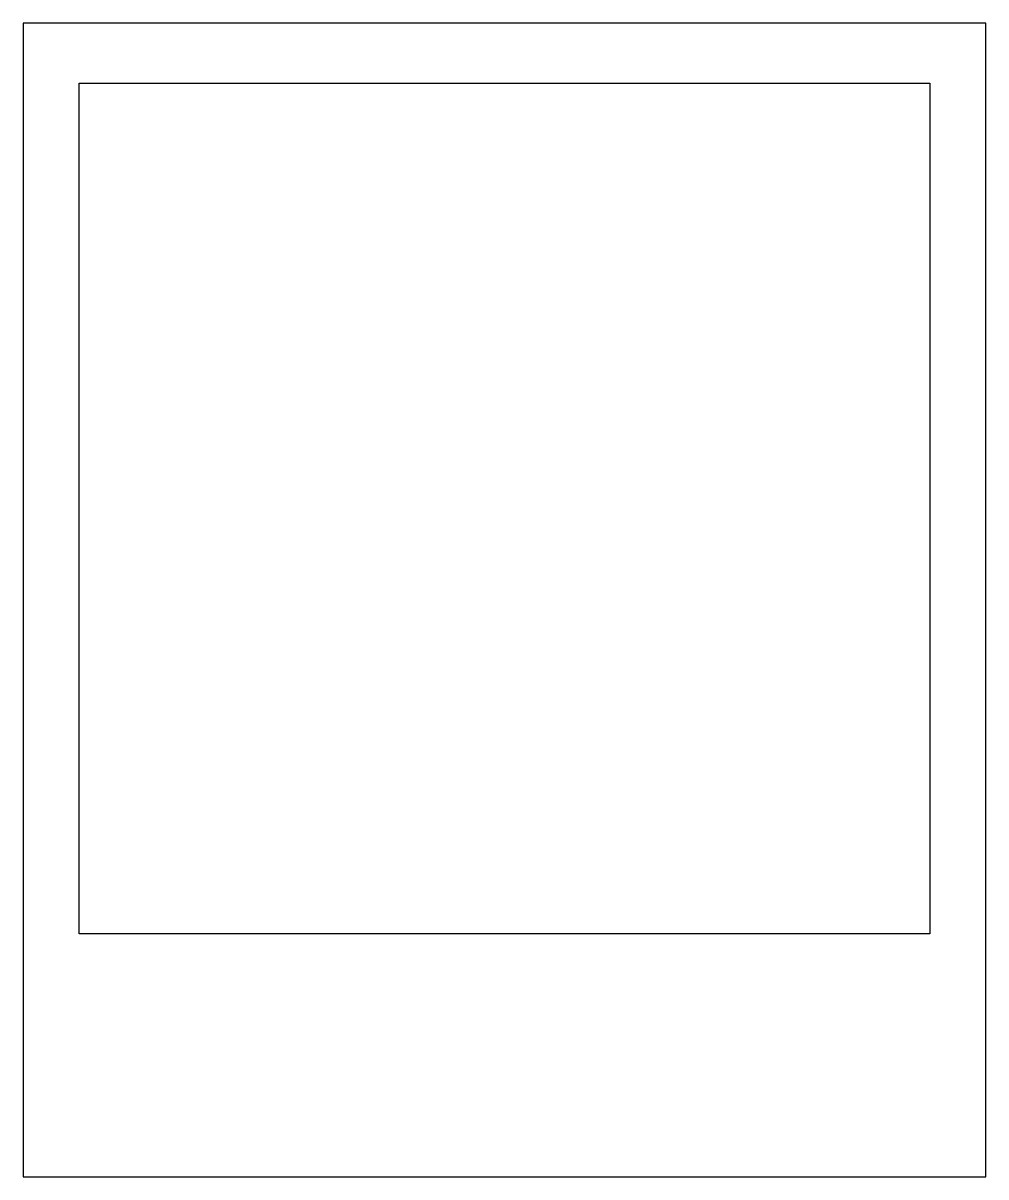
# Model space of a CAD drawing. Header units: centimetres. Extents: x -6.5 to 7.7, y -8 to 9.
import ezdxf

# ---------------------------------------------------------------- set-up
doc = ezdxf.new("R2010")
doc.units = ezdxf.units.CM
doc.header["$MEASUREMENT"] = 0
doc.layers.add('Camada 1', color=7, linetype='Continuous')

msp = doc.modelspace()

# ---------------------------------------------------------------- linework, layer by layer
at = {"layer": 'Camada 1'}
for points in [[(7.69316, -8.00632), (7.69316, -8.00632), (-6.46613, -8.00632), (-6.46613, -8.00632), (-6.46613, -8.00632), (-6.46613, -8.00632), (-6.46613, 8.96543), (-6.46613, 8.96543), (-6.46613, 8.96543), (-6.46613, 8.96543), (7.69316, 8.96543), (7.69316, 8.96543), (7.69316, 8.96543), (7.69316, 8.96543), (7.69316, -8.00632), (7.69316, -8.00632)], [(-5.64184, -4.4301), (-5.64184, -4.4301), (6.86874, -4.4301), (6.86874, -4.4301), (6.86874, -4.4301), (6.86874, -4.4301), (6.86874, 8.08045), (6.86874, 8.08045), (6.86874, 8.08045), (6.86874, 8.08045), (-5.64184, 8.08045), (-5.64184, 8.08045), (-5.64184, 8.08045), (-5.64184, 8.08045), (-5.64184, -4.4301), (-5.64184, -4.4301)]]:
    msp.add_open_spline(points, degree=3, knots=[0, 0, 0, 0, 0.2, 0.2, 0.2, 0.2, 0.4, 0.4, 0.4, 0.4, 0.6, 0.6, 0.6, 0.6, 1, 1, 1, 1], dxfattribs=at)

doc.saveas('drawing.dxf')
